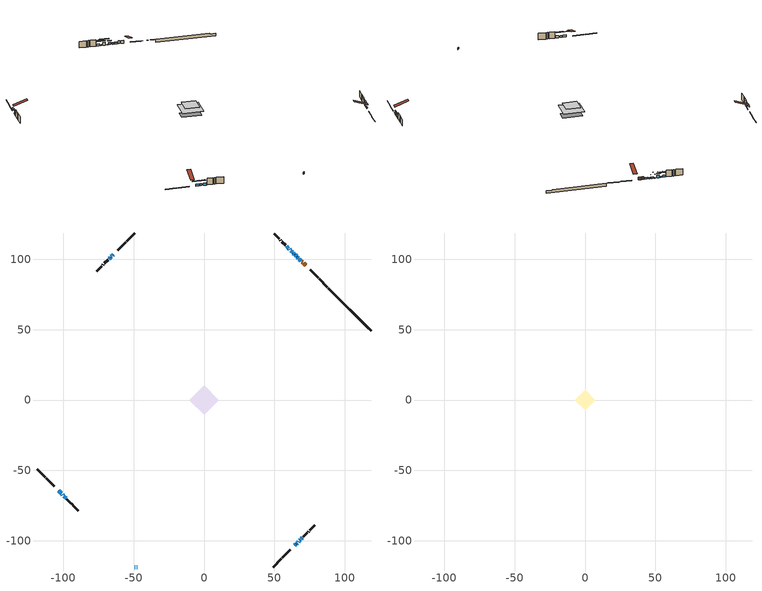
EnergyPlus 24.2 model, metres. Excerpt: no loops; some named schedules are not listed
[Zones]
conditioned space
 floor outside (Floor1 construction): -0.87,0 0,0.87 0.87,0 0,-0.87 z0.46
 floor adiabatic (AdiabaticFloorConstruction): -10.45,0 0,10.45 10.45,0 0,-10.45 z2.9
 floor foundation (Slab1 construction): -7.6,2.5 -2.5,7.6 7.6,-2.5 2.5,-7.6 z-1.83
 wall outside (RimJoist1 construction): 49.14,-118.64 55,-112.78 / -118.64,-49.14 -112.78,-55 / -49.14,118.64 -55,112.78 / 87.6,80.19 81.74,86.05 z0.46:0.76
 wall outside (RimJoist2 construction): 55.66,-112.13 61.36,-106.43 / -112.13,-55.66 -106.43,-61.36 / -55.66,112.13 -61.36,106.43 / 81.08,86.71 75.38,92.4 z0.46:0.76
 wall outside (AdiabaticWallConstruction 1): 72.17,95.62 70.75,97.04 / 70.09,97.69 69.52,98.27 z0.46:2.49
 wall outside (AdiabaticWallConstruction): -49.14,-118.64 -48.72,-118.64 / -47.8,-118.64 -47.49,-118.64 z0.46:1.68; 68.87,98.92 67.64,100.14 / 65.74,102.05 64.73,103.06 / -66.75,101.04 -67.33,100.46 / 69.12,-98.66 69.91,-97.87 z0.46:1.38; 66.99,100.8 66.39,101.39 / 64.57,-103.21 65.17,-102.62 / 61.04,106.75 60.49,107.29 z0.46:1.17; -64.57,103.22 -64.93,102.85 / 65.82,-101.97 66.18,-101.6 z0.46:0.97; -103.21,-64.57 -101.49,-66.3 / 59.84,107.95 58.65,109.13 z0.46:1.83; -100.83,-66.95 -100.19,-67.6 z0.46:1.73; 64.07,103.71 63.57,104.22 / -65.59,102.2 -66.09,101.69 / 66.84,-100.95 67.34,-100.44 z0.46:0.77; 62.91,104.87 61.69,106.1 z0.46:2.44; 68,-99.79 68.47,-99.32 z0.46:1.22; -99.53,-68.26 -98.02,-69.77 z0.46:2.04
 wall outside (Wall1 construction): 70.57,-97.22 73.34,-94.44 / -97.36,-70.42 -94.59,-73.2 / -67.98,99.81 -70.76,97.03 / 58,109.79 55.22,112.56 z0.46:5.34
 wall outside (Wall2 construction): 74,-93.78 74.53,-93.26 / -93.93,-73.85 -93.41,-74.38 / -71.41,96.37 -71.94,95.85 / 54.56,113.22 54.04,113.75 z0.46:5.34
 wall outside (Wall3 construction): 75.18,-92.6 78.77,-89.02 / -92.75,-75.04 -89.17,-78.62 / -72.59,95.19 -76.18,91.61 / 53.38,114.4 49.8,117.99 z0.46:5.34
 wall foundation (FoundationWall1 construction): 88.25,79.53,-1.83 88.25,79.53,0.46 115.6,52.18,0.46 115.6,52.18,-0.07 118.64,49.14,-0.07 118.64,49.14,-1.83
 window (WindowConstruction 15): -49.14,-118.64 -48.73,-118.64 z0.46:1.68
 window (WindowConstruction 7): 68.86,98.92 67.64,100.14 z0.46:1.37
 window (WindowConstruction 8): 66.99,100.8 66.39,101.39 z0.46:1.17
 window (WindowConstruction 9): 65.74,102.05 64.73,103.06 z0.46:1.37
 window (WindowConstruction 10): -64.57,103.21 -64.93,102.85 z0.46:0.97
 window (WindowConstruction 11): 64.57,-103.21 65.17,-102.62 z0.46:1.17
 window (WindowConstruction 12): 65.82,-101.96 66.18,-101.6 z0.46:0.97
 window (WindowConstruction 13): -103.21,-64.57 -101.49,-66.3 z0.46:1.83
 window (WindowConstruction 16): -47.8,-118.64 -47.49,-118.64 z0.46:1.68
 window (WindowConstruction 14): -100.83,-66.95 -100.19,-67.6 z0.46:1.73
 window (WindowConstruction 17): 64.07,103.71 63.57,104.22 z0.46:0.76
 window (WindowConstruction 18): -65.59,102.2 -66.09,101.69 z0.46:0.76
 window (WindowConstruction 19): 66.84,-100.95 67.34,-100.44 z0.46:0.76
 window (WindowConstruction): 62.91,104.87 61.69,106.09 z0.46:2.44
 window (WindowConstruction 1): 61.03,106.75 60.5,107.29 z0.46:1.17
 window (WindowConstruction 2): 59.84,107.95 58.65,109.13 z0.46:1.83
 window (WindowConstruction 3): -66.75,101.04 -67.32,100.46 z0.46:1.37
 window (WindowConstruction 4): 68,-99.79 68.47,-99.32 z0.46:1.22
 window (WindowConstruction 5): 69.12,-98.66 69.91,-97.87 z0.46:1.37
 window (WindowConstruction 6): -99.53,-68.26 -98.02,-69.77 z0.46:2.04
 door (Door): 72.17,95.62 70.75,97.04 z0.46:2.49
 door (Door 1): 70.09,97.69 69.52,98.26 z0.46:2.49
 ceiling adiabatic (AdiabaticFloorConstruction): 0,-10.45 10.45,0 0,10.45 -10.45,0 z2.9
attic - vented
 floor to conditioned space (Floor2 construction Reversed): -7.4,0 0,7.4 7.4,0 0,-7.4 z5.34
 roof outside (Roof1 construction): 63.92,-103.87,5.34 56.71,-96.66,8.73 54.81,-98.56,8.73 62.02,-105.77,5.34; -103.87,-63.92,5.34 -96.66,-56.71,8.73 -98.56,-54.81,8.73 -105.77,-62.02,5.34; -63.92,103.87,5.34 -56.71,96.66,8.73 -54.81,98.56,8.73 -62.02,105.77,5.34; 72.83,94.96,5.34 65.62,87.75,8.73 67.52,85.85,8.73 74.72,93.06,5.34
shading: 67.5,100.29 69.01,98.78 69.3,99.07 67.79,100.58 z1.58; 66.25,101.54 67.13,100.66 67.42,100.95 66.54,101.83 z1.37; 64.59,103.2 65.88,101.91 66.17,102.2 64.88,103.49 z1.58; -66.8,100.99 -62.71,105.08 -63,105.37 -67.09,101.28 z3.61; 65.31,-102.48 64.43,-103.36 64.72,-103.65 65.6,-102.77 z1.37; 66.32,-101.46 65.68,-102.11 65.97,-102.4 66.62,-101.75 z1.17; -99.62,-68.16 -105.08,-62.71 -105.37,-63 -99.91,-68.45 z4.47; -98.32,-69.47 -102.7,-65.09 -102.99,-65.38 -98.61,-69.76 z4.37; 61.7,106.08 65.94,101.85 66.23,102.14 61.99,106.37 z3.4; -67.96,99.83 -63.72,104.06 -64.01,104.35 -68.25,100.12 z3.4; 69.21,-98.58 64.97,-102.81 65.26,-103.1 69.5,-98.87 z3.4; 59.82,107.96 64.78,103.01 65.07,103.3 60.12,108.25 z5.08; 58.63,109.16 62.9,104.89 63.19,105.18 58.92,109.45 z3.81; 56.79,111 61.7,106.08 62,106.37 57.08,111.29 z4.47; -69.19,98.6 -64.88,102.9 -65.17,103.2 -69.48,98.89 z4.01; 70.33,-97.45 66.13,-101.65 66.42,-101.95 70.62,-97.74 z3.86; 71.78,-96.01 67.26,-100.53 67.55,-100.82 72.07,-96.3 z4.01; -96.15,-71.63 -101.4,-66.39 -101.69,-66.68 -96.45,-71.92 z4.68
[Building]
Building 1: Terrain=Suburbs
[Site:Location]
Toronto City Centre_ON: Latitude {deg}=43.63; Longitude {deg}=-79.39; Time Zone {hr}=-5; Elevation {m}=77; Keep Site Location Information=Yes
[Site:GroundTemperature:Shallow]
5.01852, 3.26908, 3.12898, 3.95918, 7.29196, 10.6092, 13.4851, 15.3069, 15.4617, 13.9799, 11.1774, 7.9619
[Site:WaterMainsTemperature]
Calculation Method=Schedule; Temperature Schedule=mains temperature schedule
[Material] Roughness=Rough; Thermal Absorptance=0.9
Name | Thickness {m} | Conductivity {W/m-K} | Density {kg/m3} | Specific Heat {J/kg-K} | Solar Absorptance | Visible Absorptance
asphalt or fiberglass shingles | 0.00635 | 0.162714 | 1121.4 | 1465.45 | 0.4 | 0.4
ceiling loosefill ins | 0.254 | 0.0480833 | 16.02 | 1046.75 | 0.7 | 0.7
ceiling stud and cavity | 0.1397 | 0.666682 | 65.682 | 1177.47 | 0.7 | 0.7
concrete 4.0 in. | 0.1016 | 1.803125 | 2242.8 | 837.4 | 0.7 | 0.7
concrete 8.0 in. | 0.2032 | 1.803125 | 2242.8 | 837.4 | 0.7 | 0.7
door material | 0.04445 | 0.053851 | 512.64 | 1214.23 | 0.7 | 0.7
door material 1 | 0.04445 | 0.0639163 | 512.64 | 1214.23 | 0.7 | 0.7
exterior vertical ins | 0.0457286 | 0.029427 | 32.04 | 1214.23 | 0.7 | 0.7
floor covering | 0.0127 | 0.0433444 | 54.468 | 1339.84 | 0.6 | 0.6
floor rigid ins; rim joist rigid ins | 0.051816 | 0.029427 | 32.04 | 1214.23 | 0.7 | 0.7
floor rigid ins 1; wall rigid ins | 0.512978 | 0.029427 | 32.04 | 1214.23 | 0.7 | 0.7
floor stud and cavity | 0.1397 | 0.0851995 | 92.3553 | 1139.71 | 0.7 | 0.7
floor stud and cavity 1 | 0.1397 | 1.75129 | 37.0049 | 1207.88 | 0.7 | 0.7
furniture material conditioned space 1 | 0.1524 | 0.115458 | 640.8 | 1214.23 | 0.6 | 0.6
gypsum board | 0.0127 | 0.160291 | 801 | 837.4 | 0.6 | 0.6
gypsum board 1 | 0.00254 | 0.160291 | 801 | 837.4 | 0.6 | 0.6
gypsum board 2 | 0.0127 | 0.160291 | 801 | 837.4 | 0.7 | 0.7
osb sheathing 0.5 in. | 0.0127 | 0.115458 | 512.64 | 1214.23 | 0.7 | 0.7
osb sheathing 0.75 in. | 0.01905 | 0.115458 | 512.64 | 1214.23 | 0.7 | 0.7
osb sheathing 2.0 in. | 0.0508 | 0.115458 | 512.64 | 1214.23 | 0.7 | 0.7
rim joist stud and cavity | 0.0508 | 0.0451784 | 125.044 | 1163.47 | 0.6 | 0.6
rim joist stud and cavity 1 | 0.0508 | 0.275866 | 125.044 | 1163.47 | 0.6 | 0.6
wall stud and cavity | 0.1397 | 0.0834262 | 139.0536 | 1170.24 | 0.7 | 0.7
wall stud and cavity 1 | 0.0889 | 0.257305 | 50.32683 | 1063.81 | 0.7 | 0.7
wall stud and cavity 2 | 0.1397 | 0.0830768 | 139.0536 | 1170.24 | 0.7 | 0.7
wall stud and cavity 3 | 0.0889 | 0.380278 | 52.3479 | 1209.89 | 0.7 | 0.7
wall stud and cavity 4 | 0.0889 | 0.391764 | 83.0341 | 1211.67 | 0.7 | 0.7
wood siding | 0.0254 | 0.102417 | 544.68 | 1172.36 | 0.4 | 0.4
wood siding 1 | 0.00254 | 0.102417 | 544.68 | 1172.36 | 0.4 | 0.4
wood siding 2; wood siding 3; wood siding 4 | 0.0254 | 0.102417 | 544.68 | 1172.36 | 0.7 | 0.7
[WindowMaterial:SimpleGlazingSystem]
Name | U-Factor {W/m2-K} | Solar Heat Gain Coefficient
WindowMaterial | 1.75791 | 0.55
WindowMaterial 1 | 2.00093 | 0.43
WindowMaterial 10 | 2.73566 | 0.34
WindowMaterial 11 | 2.76632 | 0.47
WindowMaterial 12 | 2.08269 | 0.5
WindowMaterial 13 | 2.15878 | 0.45
WindowMaterial 14 | 2.986628 | 0.6
WindowMaterial 15 | 3.00026 | 0.58
WindowMaterial 16 | 2.26155 | 0.29
WindowMaterial 17 | 2.7209 | 0.31
WindowMaterial 2 | 1.79652 | 0.53
WindowMaterial 3 | 2.77143 | 0.49
WindowMaterial 4 | 2.76178 | 0.45
WindowMaterial 5 | 2.77825 | 0.53
WindowMaterial 6 | 1.91803 | 0.61
WindowMaterial 7 | 1.8533 | 0.5
WindowMaterial 8 | 1.98503 | 0.44
WindowMaterial 9 | 1.870901 | 0.5
[Construction]
AdiabaticFloorConstruction: floor stud and cavity 1, floor rigid ins 1, osb sheathing 0.75 in., floor covering
AdiabaticWallConstruction: wood siding 3, wall rigid ins, wall stud and cavity 3, gypsum board
AdiabaticWallConstruction 1: wood siding 4, wall rigid ins, wall stud and cavity 3, gypsum board
Door: door material
Door 1: door material 1
Floor1 construction: floor stud and cavity, floor rigid ins, osb sheathing 0.75 in., floor covering
Floor2 construction Reversed: gypsum board, ceiling stud and cavity, ceiling loosefill ins
FoundationWall1 construction: concrete 8.0 in., gypsum board 2
furniture construction conditioned space 1: furniture material conditioned space 1
PartitionWallConstruction: gypsum board, wall stud and cavity 4, gypsum board
RimJoist1 construction: wood siding 2, osb sheathing 2.0 in., rim joist stud and cavity
RimJoist2 construction: wood siding 2, rim joist rigid ins, osb sheathing 2.0 in., rim joist stud and cavity 1
Roof1 construction: asphalt or fiberglass shingles
Slab1 construction: concrete 4.0 in.
Wall1 construction: wood siding, osb sheathing 0.5 in., wall stud and cavity, gypsum board
Wall2 construction: wood siding 1, wall stud and cavity 1, gypsum board 1
Wall3 construction: wood siding, osb sheathing 0.5 in., wall stud and cavity 2, gypsum board
WindowConstruction: WindowMaterial
WindowConstruction 1: WindowMaterial 1
WindowConstruction 10; WindowConstruction 12: WindowMaterial 10
WindowConstruction 11: WindowMaterial 11
WindowConstruction 13: WindowMaterial 12
WindowConstruction 14: WindowMaterial 13
WindowConstruction 15: WindowMaterial 14
WindowConstruction 16: WindowMaterial 15
WindowConstruction 17: WindowMaterial 16
WindowConstruction 18; WindowConstruction 19: WindowMaterial 17
WindowConstruction 2: WindowMaterial 2
WindowConstruction 3: WindowMaterial 3
WindowConstruction 4: WindowMaterial 4
WindowConstruction 5: WindowMaterial 5
WindowConstruction 6: WindowMaterial 6
WindowConstruction 7: WindowMaterial 7
WindowConstruction 8: WindowMaterial 8
WindowConstruction 9: WindowMaterial 9
[Zone] Multiplier=1; Part of Total Floor Area=Yes
Name | Volume {m3}
attic - vented | 60.4321
conditioned space | 834.2
[Space]
Name | Zone | Volume {m3}
attic - vented 1 | attic - vented | 60.4321
conditioned space 1 | conditioned space | 834.2
[ZoneInfiltration:EffectiveLeakageArea]
infil attic - vented 1: Zone or Space=attic - vented 1; Schedule=Always On Discrete; Effective Air Leakage Area {cm2}=4612.63; Stack Coefficient=0.000236303; Wind Coefficient=1.03861e-05
[ZoneMixing]
whole house fan mix: Zone or Space=attic - vented; Schedule=Always On Continuous; Design Flow Rate Calculation Method=Flow/Zone; Design Flow Rate {m3/s}=0; Source Zone or Space=conditioned space
[SurfaceProperty:ExposedFoundationPerimeter]
Slab1: Exposed Perimeter Calculation Method=TotalExposedPerimeter; Total Exposed Perimeter {m}=42.976
[InternalMass] Zone or ZoneList=conditioned space; Space or SpaceList=conditioned space 1
Name | Construction | Surface Area {m2}
furniture mass conditioned space 1 | furniture construction conditioned space 1 | 129.096
partition wall mass | PartitionWallConstruction | 322.74
[Lights]
interior lighting: Zone or ZoneList or Space or SpaceList=conditioned space 1; Schedule=interior lighting schedule; Design Level Calculation Method=LightingLevel; Lighting Level {W}=343.2; Return Air Fraction=0; Fraction Radiant=0.6; Fraction Visible=0.2; Fraction Replaceable=1
[People]
occupants: Zone or ZoneList or Space or SpaceList=conditioned space 1; Number of People Schedule=occupants schedule; Number of People Calculation Method=People; Number of People=3; Fraction Radiant=0.314171; Sensible Heat Fraction=0.56303; Activity Level Schedule=occupants activity schedule; Carbon Dioxide Generation Rate {m3/s-W}=0; Enable ASHRAE 55 Comfort Warnings=No; Mean Radiant Temperature Calculation Type=EnclosureAveraged
[ElectricEquipment] Zone or ZoneList or Space or SpaceList=conditioned space 1; Design Level Calculation Method=EquipmentLevel
Name | Schedule | Design Level {W} | Fraction Latent | Fraction Radiant | Fraction Lost
clothes dryer | clothes dryer schedule | 140.772 | 0.015 | 0.081 | 0.85
clothes washer | clothes washer schedule | 32.1985 | 0.03 | 0.162 | 0.7
cooking range | cooking range schedule | 215.147 | 0.08 | 0.432 | 0.2
dishwasher | dishwasher schedule | 66.8632 | 0.3 | 0.18 | 0.4
fridge | fridge schedule | 72.9452 | 0 | 0.6 | 0
mech vent house fan | mech vent house fan schedule | 0.95 | 0 | 0 | 1
mech vent house fan cfis | mech vent house fan cfis schedule | 0 | 0 | 0 | 0
misc plug loads | misc plug loads schedule | 494.7 | 0.045 | 0.513 | 0.1
whole house fan | Always On Discrete | 0 | 0 | 0 | 1
[OtherEquipment] Zone or ZoneList or Space or SpaceList=conditioned space 1; Design Level Calculation Method=EquipmentLevel
Name | Fuel Type | Schedule | Design Level {W} | Fraction Latent | Fraction Radiant | Fraction Lost
clothes dryer 1 | Electricity | clothes dryer schedule | 0 | 0.015 | 0.081 | 0.85
cooking range 1 | Electricity | cooking range schedule | 0 | 0.08 | 0.432 | 0.2
general water use latent | None | general water use schedule | 62.594 | 1 | 0 | 0
general water use sensible | None | general water use schedule | -61.6891 | 0 | 0.6 | 0
mech vent house fan latent load | None | Always On Discrete | 0 | 1 | 0 | 0
mech vent house fan sensible load | None | Always On Discrete | 0 | 0 | 0 | 0
water heater energy adjustment1 | NaturalGas | Always On Discrete | 0.01 | 0 | 0 | 1
[ZoneInfiltration:DesignFlowRate] Zone or ZoneList or Space or SpaceList=conditioned space 1; Schedule=Always On Discrete; Design Flow Rate Calculation Method=Flow/Zone; Design Flow Rate {m3/s}=0
infil flow; natural vent flow; whole house fan flow
[Foundation:Kiva]
Foundation Kiva 1: Initial Indoor Air Temperature {C}=18; Wall Height Above Grade {m}=0.460004; Wall Depth Below Slab {m}=0.2032; Custom Block Material Name 1=exterior vertical ins; Custom Block Depth 1 {m}=2.28999; Custom Block X Position 1 {m}=0.2159; Custom Block Z Position 1 {m}=0
[Foundation:Kiva:Settings]
Soil Conductivity {W/m-K}=0.849921; Soil Density {kg/m3}=1842.3; Soil Specific Heat {J/kg-K}=418.7; Ground Solar Absorptivity=0.9; Ground Thermal Absorptivity=0.9; Ground Surface Roughness {m}=0.03; Far-Field Width {m}=40; Deep-Ground Boundary Condition=ZeroFlux; Deep-Ground Depth {m}=40; Minimum Cell Dimension {m}=0.2; Maximum Cell Growth Coefficient=3; Simulation Timestep=Timestep
[Exterior:Lights]
exterior lighting: Schedule=exterior lighting schedule; Design Level {W}=75.6
[Schedule:Constant]
Name | Hourly Value
Always On Continuous; mech vent house fan schedule; mech vent house fan cfis schedule; Always On Discrete | 1
occupants activity schedule | 117.228
fridge schedule | 0
[Schedule:Week:Daily]
interior lighting schedule Week Rule - Jan1-Jan27: interior lighting schedule day, interior lighting schedule day, interior lighting schedule day, interior lighting schedule day, interior lighting schedule day, interior lighting schedule day, interior lighting schedule day, interior lighting schedule default day, interior lighting schedule default day, interior lighting schedule default day, interior lighting schedule default day, interior lighting schedule default day
interior lighting schedule Week Rule - Jan28-Feb3: interior lighting schedule day, interior lighting schedule day, interior lighting schedule day, interior lighting schedule day, interior lighting schedule day 1, interior lighting schedule day 1, interior lighting schedule day 1, interior lighting schedule default day, interior lighting schedule default day, interior lighting schedule default day, interior lighting schedule default day, interior lighting schedule default day
interior lighting schedule Week Rule - Feb4-Feb24: interior lighting schedule day 1, interior lighting schedule day 1, interior lighting schedule day 1, interior lighting schedule day 1, interior lighting schedule day 1, interior lighting schedule day 1, interior lighting schedule day 1, interior lighting schedule default day, interior lighting schedule default day, interior lighting schedule default day, interior lighting schedule default day, interior lighting schedule default day
interior lighting schedule Week Rule - Feb25-Mar3: interior lighting schedule day 1, interior lighting schedule day 1, interior lighting schedule day 1, interior lighting schedule day 1, interior lighting schedule day 2, interior lighting schedule day 2, interior lighting schedule day 2, interior lighting schedule default day, interior lighting schedule default day, interior lighting schedule default day, interior lighting schedule default day, interior lighting schedule default day
interior lighting schedule Week Rule - Mar4-Mar31: interior lighting schedule day 2, interior lighting schedule day 2, interior lighting schedule day 2, interior lighting schedule day 2, interior lighting schedule day 2, interior lighting schedule day 2, interior lighting schedule day 2, interior lighting schedule default day, interior lighting schedule default day, interior lighting schedule default day, interior lighting schedule default day, interior lighting schedule default day
interior lighting schedule Week Rule - Apr1-Apr28: interior lighting schedule day 3, interior lighting schedule day 3, interior lighting schedule day 3, interior lighting schedule day 3, interior lighting schedule day 3, interior lighting schedule day 3, interior lighting schedule day 3, interior lighting schedule default day, interior lighting schedule default day, interior lighting schedule default day, interior lighting schedule default day, interior lighting schedule default day
interior lighting schedule Week Rule - Apr29-May5: interior lighting schedule day 3, interior lighting schedule day 3, interior lighting schedule day 4, interior lighting schedule day 4, interior lighting schedule day 4, interior lighting schedule day 4, interior lighting schedule day 4, interior lighting schedule default day, interior lighting schedule default day, interior lighting schedule default day, interior lighting schedule default day, interior lighting schedule default day
interior lighting schedule Week Rule - May6-May26: interior lighting schedule day 4, interior lighting schedule day 4, interior lighting schedule day 4, interior lighting schedule day 4, interior lighting schedule day 4, interior lighting schedule day 4, interior lighting schedule day 4, interior lighting schedule default day, interior lighting schedule default day, interior lighting schedule default day, interior lighting schedule default day, interior lighting schedule default day
interior lighting schedule Week Rule - May27-Jun2: interior lighting schedule day 4, interior lighting schedule day 4, interior lighting schedule day 4, interior lighting schedule day 4, interior lighting schedule day 4, interior lighting schedule day 5, interior lighting schedule day 5, interior lighting schedule default day, interior lighting schedule default day, interior lighting schedule default day, interior lighting schedule default day, interior lighting schedule default day
interior lighting schedule Week Rule - Jun3-Jun30: interior lighting schedule day 5, interior lighting schedule day 5, interior lighting schedule day 5, interior lighting schedule day 5, interior lighting schedule day 5, interior lighting schedule day 5, interior lighting schedule day 5, interior lighting schedule default day, interior lighting schedule default day, interior lighting schedule default day, interior lighting schedule default day, interior lighting schedule default day
interior lighting schedule Week Rule - Jul1-Jul28: interior lighting schedule day 6, interior lighting schedule day 6, interior lighting schedule day 6, interior lighting schedule day 6, interior lighting schedule day 6, interior lighting schedule day 6, interior lighting schedule day 6, interior lighting schedule default day, interior lighting schedule default day, interior lighting schedule default day, interior lighting schedule default day, interior lighting schedule default day
interior lighting schedule Week Rule - Jul29-Aug4: interior lighting schedule day 6, interior lighting schedule day 6, interior lighting schedule day 6, interior lighting schedule day 7, interior lighting schedule day 7, interior lighting schedule day 7, interior lighting schedule day 7, interior lighting schedule default day, interior lighting schedule default day, interior lighting schedule default day, interior lighting schedule default day, interior lighting schedule default day
interior lighting schedule Week Rule - Aug5-Aug25: interior lighting schedule day 7, interior lighting schedule day 7, interior lighting schedule day 7, interior lighting schedule day 7, interior lighting schedule day 7, interior lighting schedule day 7, interior lighting schedule day 7, interior lighting schedule default day, interior lighting schedule default day, interior lighting schedule default day, interior lighting schedule default day, interior lighting schedule default day
interior lighting schedule Week Rule - Aug26-Sep1: interior lighting schedule day 7, interior lighting schedule day 7, interior lighting schedule day 7, interior lighting schedule day 7, interior lighting schedule day 7, interior lighting schedule day 7, interior lighting schedule day 8, interior lighting schedule default day, interior lighting schedule default day, interior lighting schedule default day, interior lighting schedule default day, interior lighting schedule default day
interior lighting schedule Week Rule - Sep2-Sep29: interior lighting schedule day 8, interior lighting schedule day 8, interior lighting schedule day 8, interior lighting schedule day 8, interior lighting schedule day 8, interior lighting schedule day 8, interior lighting schedule day 8, interior lighting schedule default day, interior lighting schedule default day, interior lighting schedule default day, interior lighting schedule default day, interior lighting schedule default day
interior lighting schedule Week Rule - Sep30-Oct6: interior lighting schedule day 8, interior lighting schedule day 9, interior lighting schedule day 9, interior lighting schedule day 9, interior lighting schedule day 9, interior lighting schedule day 9, interior lighting schedule day 9, interior lighting schedule default day, interior lighting schedule default day, interior lighting schedule default day, interior lighting schedule default day, interior lighting schedule default day
interior lighting schedule Week Rule - Oct7-Oct27: interior lighting schedule day 9, interior lighting schedule day 9, interior lighting schedule day 9, interior lighting schedule day 9, interior lighting schedule day 9, interior lighting schedule day 9, interior lighting schedule day 9, interior lighting schedule default day, interior lighting schedule default day, interior lighting schedule default day, interior lighting schedule default day, interior lighting schedule default day
interior lighting schedule Week Rule - Oct28-Nov3: interior lighting schedule day 9, interior lighting schedule day 9, interior lighting schedule day 9, interior lighting schedule day 9, interior lighting schedule day 10, interior lighting schedule day 10, interior lighting schedule day 10, interior lighting schedule default day, interior lighting schedule default day, interior lighting schedule default day, interior lighting schedule default day, interior lighting schedule default day
interior lighting schedule Week Rule - Nov4-Nov24: interior lighting schedule day 10, interior lighting schedule day 10, interior lighting schedule day 10, interior lighting schedule day 10, interior lighting schedule day 10, interior lighting schedule day 10, interior lighting schedule day 10, interior lighting schedule default day, interior lighting schedule default day, interior lighting schedule default day, interior lighting schedule default day, interior lighting schedule default day
interior lighting schedule Week Rule - Nov25-Dec1: interior lighting schedule day 10, interior lighting schedule day 10, interior lighting schedule day 10, interior lighting schedule day 10, interior lighting schedule day 10, interior lighting schedule day 10, interior lighting schedule day 11, interior lighting schedule default day, interior lighting schedule default day, interior lighting schedule default day, interior lighting schedule default day, interior lighting schedule default day
interior lighting schedule Week Rule - Dec2-Dec31: interior lighting schedule day 11, interior lighting schedule day 11, interior lighting schedule day 11, interior lighting schedule day 11, interior lighting schedule day 11, interior lighting schedule day 11, interior lighting schedule day 11, interior lighting schedule default day, interior lighting schedule default day, interior lighting schedule default day, interior lighting schedule default day, interior lighting schedule default day
occupants schedule Week Rule - Jan1-Dec31: occupants schedule day, occupants schedule day, occupants schedule day, occupants schedule day, occupants schedule day, occupants schedule day, occupants schedule day, occupants schedule default day, occupants schedule default day, occupants schedule default day, occupants schedule default day, occupants schedule default day
clothes dryer schedule Week Rule - Jan1-Dec31: clothes dryer schedule day, clothes dryer schedule day, clothes dryer schedule day, clothes dryer schedule day, clothes dryer schedule day, clothes dryer schedule day, clothes dryer schedule day, clothes dryer schedule default day, clothes dryer schedule default day, clothes dryer schedule default day, clothes dryer schedule default day, clothes dryer schedule default day
clothes washer schedule Week Rule - Jan1-Dec31: clothes washer schedule day, clothes washer schedule day, clothes washer schedule day, clothes washer schedule day, clothes washer schedule day, clothes washer schedule day, clothes washer schedule day, clothes washer schedule default day, clothes washer schedule default day, clothes washer schedule default day, clothes washer schedule default day, clothes washer schedule default day
cooking range schedule Week Rule - Jan1-Dec31: cooking range schedule day, cooking range schedule day, cooking range schedule day, cooking range schedule day, cooking range schedule day, cooking range schedule day, cooking range schedule day, cooking range schedule default day, cooking range schedule default day, cooking range schedule default day, cooking range schedule default day, cooking range schedule default day
dishwasher schedule Week Rule - Jan1-Dec31: dishwasher schedule day, dishwasher schedule day, dishwasher schedule day, dishwasher schedule day, dishwasher schedule day, dishwasher schedule day, dishwasher schedule day, dishwasher schedule default day, dishwasher schedule default day, dishwasher schedule default day, dishwasher schedule default day, dishwasher schedule default day
misc plug loads schedule Week Rule - Jan1-Dec31: misc plug loads schedule day, misc plug loads schedule day, misc plug loads schedule day, misc plug loads schedule day, misc plug loads schedule day, misc plug loads schedule day, misc plug loads schedule day, misc plug loads schedule default day, misc plug loads schedule default day, misc plug loads schedule default day, misc plug loads schedule default day, misc plug loads schedule default day
general water use schedule Week Rule - Jan1-Dec31: general water use schedule day, general water use schedule day, general water use schedule day, general water use schedule day, general water use schedule day, general water use schedule day, general water use schedule day, general water use schedule default day, general water use schedule default day, general water use schedule default day, general water use schedule default day, general water use schedule default day
exterior lighting schedule Week Rule - Jan1-Jan27: exterior lighting schedule day, exterior lighting schedule day, exterior lighting schedule day, exterior lighting schedule day, exterior lighting schedule day, exterior lighting schedule day, exterior lighting schedule day, exterior lighting schedule default day, exterior lighting schedule default day, exterior lighting schedule default day, exterior lighting schedule default day, exterior lighting schedule default day
exterior lighting schedule Week Rule - Jan28-Feb3: exterior lighting schedule day, exterior lighting schedule day, exterior lighting schedule day, exterior lighting schedule day, exterior lighting schedule day 1, exterior lighting schedule day 1, exterior lighting schedule day 1, exterior lighting schedule default day, exterior lighting schedule default day, exterior lighting schedule default day, exterior lighting schedule default day, exterior lighting schedule default day
exterior lighting schedule Week Rule - Feb4-Feb24: exterior lighting schedule day 1, exterior lighting schedule day 1, exterior lighting schedule day 1, exterior lighting schedule day 1, exterior lighting schedule day 1, exterior lighting schedule day 1, exterior lighting schedule day 1, exterior lighting schedule default day, exterior lighting schedule default day, exterior lighting schedule default day, exterior lighting schedule default day, exterior lighting schedule default day
exterior lighting schedule Week Rule - Feb25-Mar3: exterior lighting schedule day 1, exterior lighting schedule day 1, exterior lighting schedule day 1, exterior lighting schedule day 1, exterior lighting schedule day 2, exterior lighting schedule day 2, exterior lighting schedule day 2, exterior lighting schedule default day, exterior lighting schedule default day, exterior lighting schedule default day, exterior lighting schedule default day, exterior lighting schedule default day
exterior lighting schedule Week Rule - Mar4-Mar31: exterior lighting schedule day 2, exterior lighting schedule day 2, exterior lighting schedule day 2, exterior lighting schedule day 2, exterior lighting schedule day 2, exterior lighting schedule day 2, exterior lighting schedule day 2, exterior lighting schedule default day, exterior lighting schedule default day, exterior lighting schedule default day, exterior lighting schedule default day, exterior lighting schedule default day
exterior lighting schedule Week Rule - Apr1-Apr28: exterior lighting schedule day 3, exterior lighting schedule day 3, exterior lighting schedule day 3, exterior lighting schedule day 3, exterior lighting schedule day 3, exterior lighting schedule day 3, exterior lighting schedule day 3, exterior lighting schedule default day, exterior lighting schedule default day, exterior lighting schedule default day, exterior lighting schedule default day, exterior lighting schedule default day
exterior lighting schedule Week Rule - Apr29-May5: exterior lighting schedule day 3, exterior lighting schedule day 3, exterior lighting schedule day 4, exterior lighting schedule day 4, exterior lighting schedule day 4, exterior lighting schedule day 4, exterior lighting schedule day 4, exterior lighting schedule default day, exterior lighting schedule default day, exterior lighting schedule default day, exterior lighting schedule default day, exterior lighting schedule default day
exterior lighting schedule Week Rule - May6-May26: exterior lighting schedule day 4, exterior lighting schedule day 4, exterior lighting schedule day 4, exterior lighting schedule day 4, exterior lighting schedule day 4, exterior lighting schedule day 4, exterior lighting schedule day 4, exterior lighting schedule default day, exterior lighting schedule default day, exterior lighting schedule default day, exterior lighting schedule default day, exterior lighting schedule default day
exterior lighting schedule Week Rule - May27-Jun2: exterior lighting schedule day 4, exterior lighting schedule day 4, exterior lighting schedule day 4, exterior lighting schedule day 4, exterior lighting schedule day 4, exterior lighting schedule day 5, exterior lighting schedule day 5, exterior lighting schedule default day, exterior lighting schedule default day, exterior lighting schedule default day, exterior lighting schedule default day, exterior lighting schedule default day
exterior lighting schedule Week Rule - Jun3-Jun30: exterior lighting schedule day 5, exterior lighting schedule day 5, exterior lighting schedule day 5, exterior lighting schedule day 5, exterior lighting schedule day 5, exterior lighting schedule day 5, exterior lighting schedule day 5, exterior lighting schedule default day, exterior lighting schedule default day, exterior lighting schedule default day, exterior lighting schedule default day, exterior lighting schedule default day
exterior lighting schedule Week Rule - Jul1-Jul28: exterior lighting schedule day 6, exterior lighting schedule day 6, exterior lighting schedule day 6, exterior lighting schedule day 6, exterior lighting schedule day 6, exterior lighting schedule day 6, exterior lighting schedule day 6, exterior lighting schedule default day, exterior lighting schedule default day, exterior lighting schedule default day, exterior lighting schedule default day, exterior lighting schedule default day
exterior lighting schedule Week Rule - Jul29-Aug4: exterior lighting schedule day 6, exterior lighting schedule day 6, exterior lighting schedule day 6, exterior lighting schedule day 7, exterior lighting schedule day 7, exterior lighting schedule day 7, exterior lighting schedule day 7, exterior lighting schedule default day, exterior lighting schedule default day, exterior lighting schedule default day, exterior lighting schedule default day, exterior lighting schedule default day
exterior lighting schedule Week Rule - Aug5-Aug25: exterior lighting schedule day 7, exterior lighting schedule day 7, exterior lighting schedule day 7, exterior lighting schedule day 7, exterior lighting schedule day 7, exterior lighting schedule day 7, exterior lighting schedule day 7, exterior lighting schedule default day, exterior lighting schedule default day, exterior lighting schedule default day, exterior lighting schedule default day, exterior lighting schedule default day
[Schedule:Year]
interior lighting schedule: interior lighting schedule Week Rule - Jan1-Jan27, 1, 1, 1, 27, interior lighting schedule Week Rule - Jan28-Feb3, 1, 28, 2, 3, interior lighting schedule Week Rule - Feb4-Feb24, 2, 4, 2, 24, interior lighting schedule Week Rule - Feb25-Mar3, 2, 25, 3, 3, interior lighting schedule Week Rule - Mar4-Mar31, 3, 4, 3, 31, interior lighting schedule Week Rule - Apr1-Apr28, 4, 1, 4, 28, interior lighting schedule Week Rule - Apr29-May5, 4, 29, 5, 5, interior lighting schedule Week Rule - May6-May26, 5, 6, 5, 26, interior lighting schedule Week Rule - May27-Jun2, 5, 27, 6, 2, interior lighting schedule Week Rule - Jun3-Jun30, 6, 3, 6, 30, interior lighting schedule Week Rule - Jul1-Jul28, 7, 1, 7, 28, interior lighting schedule Week Rule - Jul29-Aug4, 7, 29, 8, 4, interior lighting schedule Week Rule - Aug5-Aug25, 8, 5, 8, 25, interior lighting schedule Week Rule - Aug26-Sep1, 8, 26, 9, 1, interior lighting schedule Week Rule - Sep2-Sep29, 9, 2, 9, 29, interior lighting schedule Week Rule - Sep30-Oct6, 9, 30, 10, 6, interior lighting schedule Week Rule - Oct7-Oct27, 10, 7, 10, 27, interior lighting schedule Week Rule - Oct28-Nov3, 10, 28, 11, 3, interior lighting schedule Week Rule - Nov4-Nov24, 11, 4, 11, 24, interior lighting schedule Week Rule - Nov25-Dec1, 11, 25, 12, 1, interior lighting schedule Week Rule - Dec2-Dec31, 12, 2, 12, 31
occupants schedule: occupants schedule Week Rule - Jan1-Dec31, 1, 1, 12, 31
clothes dryer schedule: clothes dryer schedule Week Rule - Jan1-Dec31, 1, 1, 12, 31
clothes washer schedule: clothes washer schedule Week Rule - Jan1-Dec31, 1, 1, 12, 31
cooking range schedule: cooking range schedule Week Rule - Jan1-Dec31, 1, 1, 12, 31
dishwasher schedule: dishwasher schedule Week Rule - Jan1-Dec31, 1, 1, 12, 31
misc plug loads schedule: misc plug loads schedule Week Rule - Jan1-Dec31, 1, 1, 12, 31
general water use schedule: general water use schedule Week Rule - Jan1-Dec31, 1, 1, 12, 31
exterior lighting schedule: exterior lighting schedule Week Rule - Jan1-Jan27, 1, 1, 1, 27, exterior lighting schedule Week Rule - Jan28-Feb3, 1, 28, 2, 3, exterior lighting schedule Week Rule - Feb4-Feb24, 2, 4, 2, 24, exterior lighting schedule Week Rule - Feb25-Mar3, 2, 25, 3, 3, exterior lighting schedule Week Rule - Mar4-Mar31, 3, 4, 3, 31, exterior lighting schedule Week Rule - Apr1-Apr28, 4, 1, 4, 28, exterior lighting schedule Week Rule - Apr29-May5, 4, 29, 5, 5, exterior lighting schedule Week Rule - May6-May26, 5, 6, 5, 26, exterior lighting schedule Week Rule - May27-Jun2, 5, 27, 6, 2, exterior lighting schedule Week Rule - Jun3-Jun30, 6, 3, 6, 30, exterior lighting schedule Week Rule - Jul1-Jul28, 7, 1, 7, 28, exterior lighting schedule Week Rule - Jul29-Aug4, 7, 29, 8, 4, exterior lighting schedule Week Rule - Aug5-Aug25, 8, 5, 8, 25, exterior lighting schedule Week Rule - Aug26-Sep1, 8, 26, 9, 1, exterior lighting schedule Week Rule - Sep2-Sep29, 9, 2, 9, 29, exterior lighting schedule Week Rule - Sep30-Oct6, 9, 30, 10, 6, exterior lighting schedule Week Rule - Oct7-Oct27, 10, 7, 10, 27, exterior lighting schedule Week Rule - Oct28-Nov3, 10, 28, 11, 3, exterior lighting schedule Week Rule - Nov4-Nov24, 11, 4, 11, 24, exterior lighting schedule Week Rule - Nov25-Dec1, 11, 25, 12, 1, exterior lighting schedule Week Rule - Dec2-Dec31, 12, 2, 12, 31
[Schedule:Compact]
mains temperature schedule: Through: 01/01, For: AllDays, Until: 24:00, 8.80333, Through: 01/02, For: AllDays, Until: 24:00, 8.74333, Through: 01/03, For: AllDays, Until: 24:00, 8.68389, Through: 01/04, For: AllDays, Until: 24:00, 8.62611, Through: 01/05, For: AllDays, Until: 24:00, 8.56944, Through: 01/06, For: AllDays, Until: 24:00, 8.51389, Through: 01/07, For: AllDays, Until: 24:00, 8.45944, Through: 01/08, For: AllDays, Until: 24:00, 8.40611, Through: 01/09, For: AllDays, Until: 24:00, 8.35389, Through: 01/10, For: AllDays, Until: 24:00, 8.30278, Through: 01/11, For: AllDays, Until: 24:00, 8.25333, Through: 01/12, For: AllDays, Until: 24:00, 8.205, Through: 01/13, For: AllDays, Until: 24:00, 8.15778, Through: 01/14, For: AllDays, Until: 24:00, 8.11222, Through: 01/15, For: AllDays, Until: 24:00, 8.06778, Through: 01/16, For: AllDays, Until: 24:00, 8.02444, Through: 01/17, For: AllDays, Until: 24:00, 7.98222, Through: 01/18, For: AllDays, Until: 24:00, 7.94167, Through: 01/19, For: AllDays, Until: 24:00, 7.90222, Through: 01/20, For: AllDays, Until: 24:00, 7.86444, Through: 01/21, For: AllDays, Until: 24:00, 7.82778, Through: 01/22, For: AllDays, Until: 24:00, 7.79278, Through: 01/23, For: AllDays, Until: 24:00, 7.75889, Through: 01/24, For: AllDays, Until: 24:00, 7.72667, Through: 01/25, For: AllDays, Until: 24:00, 7.69556, Through: 01/26, For: AllDays, Until: 24:00, 7.66611, Through: 01/27, For: AllDays, Until: 24:00, 7.63778, Through: 01/28, For: AllDays, Until: 24:00, 7.61111, Through: 01/29, For: AllDays, Until: 24:00, 7.58556, Through: 01/30, For: AllDays, Until: 24:00, 7.56167, Through: 01/31, For: AllDays, Until: 24:00, 7.53944, Through: 02/01, For: AllDays, Until: 24:00, 7.51833, Through: 02/02, For: AllDays, Until: 24:00, 7.49889, Through: 02/03, For: AllDays, Until: 24:00, 7.48111, Through: 02/04, For: AllDays, Until: 24:00, 7.46444, Through: 02/05, For: AllDays, Until: 24:00, 7.44944, Through: 02/06, For: AllDays, Until: 24:00, 7.43556, Through: 02/07, For: AllDays, Until: 24:00, 7.42333, Through: 02/08, For: AllDays, Until: 24:00, 7.41278, Through: 02/09, For: AllDays, Until: 24:00, 7.40389, Through: 02/10, For: AllDays, Until: 24:00, 7.39611, Through: 02/11, For: AllDays, Until: 24:00, 7.39, Through: 02/12, For: AllDays, Until: 24:00, 7.38556, Through: 02/13, For: AllDays, Until: 24:00, 7.38222, Through: 02/14, For: AllDays, Until: 24:00, 7.38056, Through: 02/15, For: AllDays, Until: 24:00, 7.38056, Through: 02/16, For: AllDays, Until: 24:00, 7.38222, Through: 02/17, For: AllDays, Until: 24:00, 7.385, Through: 02/18, For: AllDays, Until: 24:00, 7.38944, Through: 02/19, For: AllDays, Until: 24:00, 7.395, Through: 02/20, For: AllDays, Until: 24:00, 7.40278, Through: 02/21, For: AllDays, Until: 24:00, 7.41167, Through: 02/22, For: AllDays, Until: 24:00, 7.42222, Through: 02/23, For: AllDays, Until: 24:00, 7.43389, Through: 02/24, For: AllDays, Until: 24:00, 7.44722, Through: 02/25, For: AllDays, Until: 24:00, 7.46222, Through: 02/26, For: AllDays, Until: 24:00, 7.47833, Through: 02/27, For: AllDays, Until: 24:00, 7.49611, Through: 02/28, For: AllDays, Until: 24:00, 7.51556, Through: 03/01, For: AllDays, Until: 24:00, 7.53667, Through: 03/02, For: AllDays, Until: 24:00, 7.55889, Through: 03/03, For: AllDays, Until: 24:00, 7.58222, Through: 03/04, For: AllDays, Until: 24:00, 7.60722, Through: 03/05, For: AllDays, Until: 24:00, 7.63389, Through: 03/06, For: AllDays, Until: 24:00, 7.66222, Through: 03/07, For: AllDays, Until: 24:00, 7.69111, Through: 03/08, For: AllDays, Until: 24:00, 7.72222, Through: 03/09, For: AllDays, Until: 24:00, 7.75444, Through: 03/10, For: AllDays, Until: 24:00, 7.78778, Through: 03/11, For: AllDays, Until: 24:00, 7.82278, Through: 03/12, For: AllDays, Until: 24:00, 7.85944, Through: 03/13, For: AllDays, Until: 24:00, 7.89722, Through: 03/14, For: AllDays, Until: 24:00, 7.93611, Through: 03/15, For: AllDays, Until: 24:00, 7.97667, Through: 03/16, For: AllDays, Until: 24:00, 8.01833, Through: 03/17, For: AllDays, Until: 24:00, 8.06167, Through: 03/18, For: AllDays, Until: 24:00, 8.10611, Through: 03/19, For: AllDays, Until: 24:00, 8.15167, Through: 03/20, For: AllDays, Until: 24:00, 8.19833, Through: 03/21, For: AllDays, Until: 24:00, 8.24667, Through: 03/22, For: AllDays, Until: 24:00, 8.29611, Through: 03/23, For: AllDays, Until: 24:00, 8.34667, Through: 03/24, For: AllDays, Until: 24:00, 8.39889, Through: 03/25, For: AllDays, Until: 24:00, 8.45167, Through: 03/26, For: AllDays, Until: 24:00, 8.50611, Through: 03/27, For: AllDays, Until: 24:00, 8.56167, Through: 03/28, For: AllDays, Until: 24:00, 8.61833, Through: 03/29, For: AllDays, Until: 24:00, 8.67611, Through: 03/30, For: AllDays, Until: 24:00, 8.735, Through: 03/31, For: AllDays, Until: 24:00, 8.795, Through: 04/01, For: AllDays, Until: 24:00, 8.85611, Through: 04/02, For: AllDays, Until: 24:00, 8.91833, Through: 04/03, For: AllDays, Until: 24:00, 8.98167, Through: 04/04, For: AllDays, Until: 24:00, 9.04556, Through: 04/05, For: AllDays, Until: 24:00, 9.11111, Through: 04/06, For: AllDays, Until: 24:00, 9.17722, Through: 04/07, For: AllDays, Until: 24:00, 9.24444, Through: 04/08, For: AllDays, Until: 24:00, 9.31222, Through: 04/09, For: AllDays, Until: 24:00, 9.38167, Through: 04/10, For: AllDays, Until: 24:00, 9.45167, Through: 04/11, For: AllDays, Until: 24:00, 9.52222, Through: 04/12, For: AllDays, Until: 24:00, 9.59444, Through: 04/13, For: AllDays, Until: 24:00, 9.66667, Through: 04/14, For: AllDays, Until: 24:00, 9.74, Through: 04/15, For: AllDays, Until: 24:00, 9.81444, Through: 04/16, For: AllDays, Until: 24:00, 9.88944, Through: 04/17, For: AllDays, Until: 24:00, 9.96556, Through: 04/18, For: AllDays, Until: 24:00, 10.0417, Through: 04/19, For: AllDays, Until: 24:00, 10.1189, Through: 04/20, For: AllDays, Until: 24:00, 10.1972, Through: 04/21, For: AllDays, Until: 24:00, 10.2756, Through: 04/22, For: AllDays, Until: 24:00, 10.355, Through: 04/23, For: AllDays, Until: 24:00, 10.435, Through: 04/24, For: AllDays, Until: 24:00, 10.515, Through: 04/25, For: AllDays, Until: 24:00, 10.5961, Through: 04/26, For: AllDays, Until: 24:00, 10.6778, Through: 04/27, For: AllDays, Until: 24:00, 10.76, Through: 04/28, For: AllDays, Until: 24:00, 10.8428, Through: 04/29, For: AllDays, Until: 24:00, 10.9261, Through: 04/30, For: AllDays, Until: 24:00, 11.0094, Through: 05/01, For: AllDays, Until: 24:00, 11.0933, Through: 05/02, For: AllDays, Until: 24:00, 11.1778, Through: 05/03, For: AllDays, Until: 24:00, 11.2628, Through: 05/04, For: AllDays, Until: 24:00, 11.3478, Through: 05/05, For: AllDays, Until: 24:00, 11.4333, Through: 05/06, For: AllDays, Until: 24:00, 11.5189, Through: 05/07, For: AllDays, Until: 24:00, 11.605, Through: 05/08, For: AllDays, Until: 24:00, 11.6917, Through: 05/09, For: AllDays, Until: 24:00, 11.7778, Through: 05/10, For: AllDays, Until: 24:00, 11.865, Through: 05/11, For: AllDays, Until: 24:00, 11.9517, Through: 05/12, For: AllDays, Until: 24:00, 12.0389, Through: 05/13, For: AllDays, Until: 24:00, 12.1261, Through: 05/14, For: AllDays, Until: 24:00, 12.2133, Through: 05/15, For: AllDays, Until: 24:00, 12.3006, Through: 05/16, For: AllDays, Until: 24:00, 12.3883, Through: 05/17, For: AllDays, Until: 24:00, 12.4756, Through: 05/18, For: AllDays, Until: 24:00, 12.5628, Through: 05/19, For: AllDays, Until: 24:00, 12.6506, Through: 05/20, For: AllDays, Until: 24:00, 12.7378, Through: 05/21, For: AllDays, Until: 24:00, 12.825, Through: 05/22, For: AllDays, Until: 24:00, 12.9122, Through: 05/23, For: AllDays, Until: 24:00, 12.9994, Through: 05/24, For: AllDays, Until: 24:00, 13.0861, Through: 05/25, For: AllDays, Until: 24:00, 13.1728, Through: 05/26, For: AllDays, Until: 24:00, 13.2594, Through: 05/27, For: AllDays, Until: 24:00, 13.3456, Through: 05/28, For: AllDays, Until: 24:00, 13.4317, Through: 05/29, For: AllDays, Until: 24:00, 13.5172, Through: 05/30, For: AllDays, Until: 24:00, 13.6028, Through: 05/31, For: AllDays, Until: 24:00, 13.6878, Through: 06/01, For: AllDays, Until: 24:00, 13.7722, Through: 06/02, For: AllDays, Until: 24:00, 13.8567, Through: 06/03, For: AllDays, Until: 24:00, 13.9406, Through: 06/04, For: AllDays, Until: 24:00, 14.0239, Through: 06/05, For: AllDays, Until: 24:00, 14.1067, Through: 06/06, For: AllDays, Until: 24:00, 14.1894, Through: 06/07, For: AllDays, Until: 24:00, 14.2711, Through: 06/08, For: AllDays, Until: 24:00, 14.3528, Through: 06/09, For: AllDays, Until: 24:00, 14.4339, Through: 06/10, For: AllDays, Until: 24:00, 14.5139, Through: 06/11, For: AllDays, Until: 24:00, 14.5939, Through: 06/12, For: AllDays, Until: 24:00, 14.6728, Through: 06/13, For: AllDays, Until: 24:00, 14.7511, Through: 06/14, For: AllDays, Until: 24:00, 14.8289, Through: 06/15, For: AllDays, Until: 24:00, 14.9061, Through: 06/16, For: AllDays, Until: 24:00, 14.9822, Through: 06/17, For: AllDays, Until: 24:00, 15.0578, Through: 06/18, For: AllDays, Until: 24:00, 15.1328, Through: 06/19, For: AllDays, Until: 24:00, 15.2067, Through: 06/20, For: AllDays, Until: 24:00, 15.28, Through: 06/21, For: AllDays, Until: 24:00, 15.3522, Through: 06/22, For: AllDays, Until: 24:00, 15.4239, Through: 06/23, For: AllDays, Until: 24:00, 15.4944, Through: 06/24, For: AllDays, Until: 24:00, 15.5639, Through: 06/25, For: AllDays, Until: 24:00, 15.6328, Through: 06/26, For: AllDays, Until: 24:00, 15.7006, Through: 06/27, For: AllDays, Until: 24:00, 15.7678, Through: 06/28, For: AllDays, Until: 24:00, 15.8333, Through: 06/29, For: AllDays, Until: 24:00, 15.8983, Through: 06/30, For: AllDays, Until: 24:00, 15.9622, Through: 07/01, For: AllDays, Until: 24:00, 16.025, Through: 07/02, For: AllDays, Until: 24:00, 16.0872, Through: 07/03, For: AllDays, Until: 24:00, 16.1478, Through: 07/04, For: AllDays, Until: 24:00, 16.2072, Through: 07/05, For: AllDays, Until: 24:00, 16.2661, Through: 07/06, For: AllDays, Until: 24:00, 16.3233, Through: 07/07, For: AllDays, Until: 24:00, 16.3794, Through: 07/08, For: AllDays, Until: 24:00, 16.435, Through: 07/09, For: AllDays, Until: 24:00, 16.4889, Through: 07/10, For: AllDays, Until: 24:00, 16.5417, Through: 07/11, For: AllDays, Until: 24:00, 16.5928, Through: 07/12, For: AllDays, Until: 24:00, 16.6433, Through: 07/13, For: AllDays, Until: 24:00, 16.6922, Through: 07/14, For: AllDays, Until: 24:00, 16.74, Through: 07/15, For: AllDays, Until: 24:00, 16.7867, Through: 07/16, For: AllDays, Until: 24:00, 16.8322, Through: 07/17, For: AllDays, Until: 24:00, 16.8761, Through: 07/18, For: AllDays, Until: 24:00, 16.9189, Through: 07/19, For: AllDays, Until: 24:00, 16.96, Through: 07/20, For: AllDays, Until: 24:00, 17, Through: 07/21, For: AllDays, Until: 24:00, 17.0389, Through: 07/22, For: AllDays, Until: 24:00, 17.0761, Through: 07/23, For: AllDays, Until: 24:00, 17.1122, Through: 07/24, For: AllDays, Until: 24:00, 17.1467, Through: 07/25, For: AllDays, Until: 24:00, 17.18, Through: 07/26, For: AllDays, Until: 24:00, 17.2117, Through: 07/27, For: AllDays, Until: 24:00, 17.2422, Through: 07/28, For: AllDays, Until: 24:00, 17.2711, Through: 07/29, For: AllDays, Until: 24:00, 17.2983, Through: 07/30, For: AllDays, Until: 24:00, 17.3244, Through: 07/31, For: AllDays, Until: 24:00, 17.3494, Through: 08/01, For: AllDays, Until: 24:00, 17.3728, Through: 08/02, For: AllDays, Until: 24:00, 17.3944, Through: 08/03, For: AllDays, Until: 24:00, 17.4144, Through: 08/04, For: AllDays, Until: 24:00, 17.4333, Through: 08/05, For: AllDays, Until: 24:00, 17.4506, Through: 08/06, For: AllDays, Until: 24:00, 17.4667, Through: 08/07, For: AllDays, Until: 24:00, 17.4811, Through: 08/08, For: AllDays, Until: 24:00, 17.4939, Through: 08/09, For: AllDays, Until: 24:00, 17.5056, Through: 08/10, For: AllDays, Until: 24:00, 17.5156, Through: 08/11, For: AllDays, Until: 24:00, 17.5239, Through: 08/12, For: AllDays, Until: 24:00, 17.5311, Through: 08/13, For: AllDays, Until: 24:00, 17.5361, Through: 08/14, For: AllDays, Until: 24:00, 17.54, Through: 08/15, For: AllDays, Until: 24:00, 17.5428, Through: 08/16, For: AllDays, Until: 24:00, 17.5439, Through: 08/17, For: AllDays, Until: 24:00, 17.5433, Through: 08/18, For: AllDays, Until: 24:00, 17.5411, Through: 08/19, For: AllDays, Until: 24:00, 17.5372, Through: 08/20, For: AllDays, Until: 24:00, 17.5322, Through: 08/21, For: AllDays, Until: 24:00, 17.5256, Through: 08/22, For: AllDays, Until: 24:00, 17.5178, Through: 08/23, For: AllDays, Until: 24:00, 17.5083, Through: 08/24, For: AllDays, Until: 24:00, 17.4972, Through: 08/25, For: AllDays, Until: 24:00, 17.4844, Through: 08/26, For: AllDays, Until: 24:00, 17.4706, Through: 08/27, For: AllDays, Until: 24:00, 17.455, Through: 08/28, For: AllDays, Until: 24:00, 17.4378, Through: 08/29, For: AllDays, Until: 24:00, 17.4194, Through: 08/30, For: AllDays, Until: 24:00, 17.3994, Through: 08/31, For: AllDays, Until: 24:00, 17.3778, Through: 09/01, For: AllDays, Until: 24:00, 17.355, Through: 09/02, For: AllDays, Until: 24:00, 17.3311, Through: 09/03, For: AllDays, Until: 24:00, 17.305, Through: 09/04, For: AllDays, Until: 24:00, 17.2778, Through: 09/05, For: AllDays, Until: 24:00, 17.2494, Through: 09/06, For: AllDays, Until: 24:00, 17.2194, Through: 09/07, For: AllDays, Until: 24:00, 17.1878, Through: 09/08, For: AllDays, Until: 24:00, 17.155, Through: 09/09, For: AllDays, Until: 24:00, 17.1206, Through: 09/10, For: AllDays, Until: 24:00, 17.085, Through: 09/11, For: AllDays, Until: 24:00, 17.0483, Through: 09/12, For: AllDays, Until: 24:00, 17.01, Through: 09/13, For: AllDays, Until: 24:00, 16.97, Through: 09/14, For: AllDays, Until: 24:00, 16.9289, Through: 09/15, For: AllDays, Until: 24:00, 16.8867, Through: 09/16, For: AllDays, Until: 24:00, 16.8428, Through: 09/17, For: AllDays, Until: 24:00, 16.7983, Through: 09/18, For: AllDays, Until: 24:00, 16.7517, Through: 09/19, For: AllDays, Until: 24:00, 16.7044, Through: 09/20, For: AllDays, Until: 24:00, 16.6556, Through: 09/21, For: AllDays, Until: 24:00, 16.6056, Through: 09/22, For: AllDays, Until: 24:00, 16.5544, Through: 09/23, For: AllDays, Until: 24:00, 16.5017, Through: 09/24, For: AllDays, Until: 24:00, 16.4483, Through: 09/25, For: AllDays, Until: 24:00, 16.3933, Through: 09/26, For: AllDays, Until: 24:00, 16.3372, Through: 09/27, For: AllDays, Until: 24:00, 16.2806, Through: 09/28, For: AllDays, Until: 24:00, 16.2222, Through: 09/29, For: AllDays, Until: 24:00, 16.1628, Through: 09/30, For: AllDays, Until: 24:00, 16.1022, Through: 10/01, For: AllDays, Until: 24:00, 16.0406, Through: 10/02, For: AllDays, Until: 24:00, 15.9778, Through: 10/03, For: AllDays, Until: 24:00, 15.9144, Through: 10/04, For: AllDays, Until: 24:00, 15.8494, Through: 10/05, For: AllDays, Until: 24:00, 15.7839, Through: 10/06, For: AllDays, Until: 24:00, 15.7172, Through: 10/07, For: AllDays, Until: 24:00, 15.6494, Through: 10/08, For: AllDays, Until: 24:00, 15.5811, Through: 10/09, For: AllDays, Until: 24:00, 15.5117, Through: 10/10, For: AllDays, Until: 24:00, 15.4411, Through: 10/11, For: AllDays, Until: 24:00, 15.37, Through: 10/12, For: AllDays, Until: 24:00, 15.2978, Through: 10/13, For: AllDays, Until: 24:00, 15.225, Through: 10/14, For: AllDays, Until: 24:00, 15.1511, Through: 10/15, For: AllDays, Until: 24:00, 15.0767, Through: 10/16, For: AllDays, Until: 24:00, 15.0011, Through: 10/17, For: AllDays, Until: 24:00, 14.925, Through: 10/18, For: AllDays, Until: 24:00, 14.8483, Through: 10/19, For: AllDays, Until: 24:00, 14.7706, Through: 10/20, For: AllDays, Until: 24:00, 14.6922, Through: 10/21, For: AllDays, Until: 24:00, 14.6133, Through: 10/22, For: AllDays, Until: 24:00, 14.5339, Through: 10/23, For: AllDays, Until: 24:00, 14.4539, Through: 10/24, For: AllDays, Until: 24:00, 14.3728, Through: 10/25, For: AllDays, Until: 24:00, 14.2917, Through: 10/26, For: AllDays, Until: 24:00, 14.21, Through: 10/27, For: AllDays, Until: 24:00, 14.1272, Through: 10/28, For: AllDays, Until: 24:00, 14.0444, Through: 10/29, For: AllDays, Until: 24:00, 13.9611, Through: 10/30, For: AllDays, Until: 24:00, 13.8772, Through: 10/31, For: AllDays, Until: 24:00, 13.7933, Through: 11/01, For: AllDays, Until: 24:00, 13.7089, Through: 11/02, For: AllDays, Until: 24:00, 13.6239, Through: 11/03, For: AllDays, Until: 24:00, 13.5383, Through: 11/04, For: AllDays, Until: 24:00, 13.4528, Through: 11/05, For: AllDays, Until: 24:00, 13.3667, Through: 11/06, For: AllDays, Until: 24:00, 13.2806, Through: 11/07, For: AllDays, Until: 24:00, 13.1944, Through: 11/08, For: AllDays, Until: 24:00, 13.1078, Through: 11/09, For: AllDays, Until: 24:00, 13.0206, Through: 11/10, For: AllDays, Until: 24:00, 12.9339, Through: 11/11, For: AllDays, Until: 24:00, 12.8467, Through: 11/12, For: AllDays, Until: 24:00, 12.7594, Through: 11/13, For: AllDays, Until: 24:00, 12.6722, Through: 11/14, For: AllDays, Until: 24:00, 12.5844, Through: 11/15, For: AllDays, Until: 24:00, 12.4972, Through: 11/16, For: AllDays, Until: 24:00, 12.41, Through: 11/17, For: AllDays, Until: 24:00, 12.3222, Through: 11/18, For: AllDays, Until: 24:00, 12.235, Through: 11/19, For: AllDays, Until: 24:00, 12.1478, Through: 11/20, For: AllDays, Until: 24:00, 12.0606, Through: 11/21, For: AllDays, Until: 24:00, 11.9733, Through: 11/22, For: AllDays, Until: 24:00, 11.8861, Through: 11/23, For: AllDays, Until: 24:00, 11.7994, Through: 11/24, For: AllDays, Until: 24:00, 11.7128, Through: 11/25, For: AllDays, Until: 24:00, 11.6267, Through: 11/26, For: AllDays, Until: 24:00, 11.5406, Through: 11/27, For: AllDays, Until: 24:00, 11.4544, Through: 11/28, For: AllDays, Until: 24:00, 11.3689, Through: 11/29, For: AllDays, Until: 24:00, 11.2839, Through: 11/30, For: AllDays, Until: 24:00, 11.1989, Through: 12/01, For: AllDays, Until: 24:00, 11.1144, Through: 12/02, For: AllDays, Until: 24:00, 11.03, Through: 12/03, For: AllDays, Until: 24:00, 10.9467, Through: 12/04, For: AllDays, Until: 24:00, 10.8633, Through: 12/05, For: AllDays, Until: 24:00, 10.7806, Through: 12/06, For: AllDays, Until: 24:00, 10.6983, Through: 12/07, For: AllDays, Until: 24:00, 10.6167, Through: 12/08, For: AllDays, Until: 24:00, 10.5356, Through: 12/09, For: AllDays, Until: 24:00, 10.4544, Through: 12/10, For: AllDays, Until: 24:00, 10.3744, Through: 12/11, For: AllDays, Until: 24:00, 10.295, Through: 12/12, For: AllDays, Until: 24:00, 10.2167, Through: 12/13, For: AllDays, Until: 24:00, 10.1383, Through: 12/14, For: AllDays, Until: 24:00, 10.0611, Through: 12/15, For: AllDays, Until: 24:00, 9.98444, Through: 12/16, For: AllDays, Until: 24:00, 9.90833, Through: 12/17, For: AllDays, Until: 24:00, 9.83278, Through: 12/18, For: AllDays, Until: 24:00, 9.75833, Through: 12/19, For: AllDays, Until: 24:00, 9.685, Through: 12/20, For: AllDays, Until: 24:00, 9.61222, Through: 12/21, For: AllDays, Until: 24:00, 9.54, Through: 12/22, For: AllDays, Until: 24:00, 9.46889, Through: 12/23, For: AllDays, Until: 24:00, 9.39889, Through: 12/24, For: AllDays, Until: 24:00, 9.32944, Through: 12/25, For: AllDays, Until: 24:00, 9.26111, Through: 12/26, For: AllDays, Until: 24:00, 9.19389, Through: 12/27, For: AllDays, Until: 24:00, 9.12722, Through: 12/28, For: AllDays, Until: 24:00, 9.06167, Through: 12/29, For: AllDays, Until: 24:00, 8.99722, Through: 12/30, For: AllDays, Until: 24:00, 8.93389, Through: 12/31, For: AllDays, Until: 24:00, 8.87111
